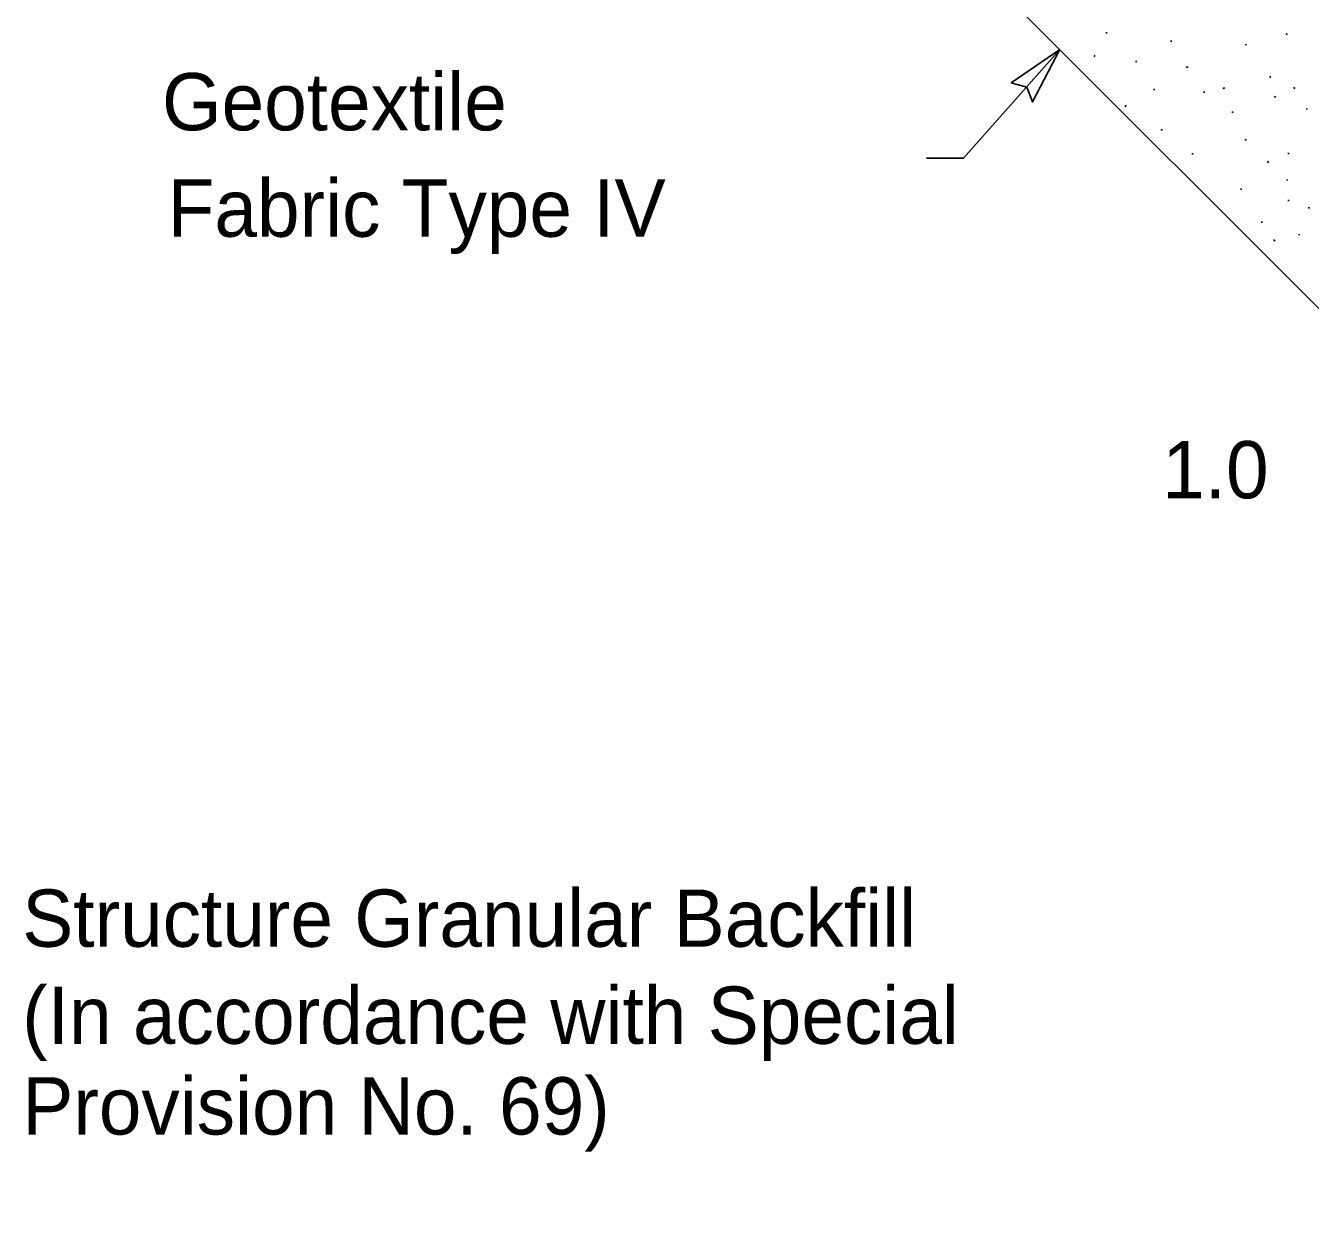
# Model space of a CAD drawing. Extents: x 999.2 to 1036.8, y 998.9 to 1022.8.
# Drawn here: x 1025.795 to 1028.935, y 1009.362 to 1012.296 of the extents above; entities that cross this region are included whole.
import ezdxf

# ---------------------------------------------------------------- set-up
doc = ezdxf.new("R2010")
doc.units = 0
for name, color, linetype in [('03-Dimensions', 7, 'Continuous'), ('Level 3', 7, 'Continuous'), ('Level 40', 7, 'Continuous'), ('Level 41', 7, 'Continuous')]:
    doc.layers.add(name, color=color, linetype=linetype)

# ---------------------------------------------------------------- blocks, each defined once
blk = doc.blocks.new('ARHEAD')
at = {"layer": 'Level 3'}
blk.add_lwpolyline([(0, 0), (-0.1333, 0.0333), (-0.1167, 0), (-0.1333, -0.0333)], close=True, dxfattribs=at)

msp = doc.modelspace()

# ---------------------------------------------------------------- linework, layer by layer
at = {"layer": '03-Dimensions'}
msp.add_lwpolyline([(1028.3226, 1012.238), (1028.0876, 1011.9727), (1027.9973, 1011.9727)], dxfattribs=at)
at = {"layer": 'Level 40'}
for p, q in [((1028.4368, 1012.2772), (1028.4368, 1012.2801)), ((1028.5951, 1012.2571), (1028.5951, 1012.2601)), ((1028.8789, 1012.2746), (1028.875, 1012.2766)), ((1028.4096, 1012.2211), (1028.4057, 1012.2231)), ((1028.7772, 1012.2484), (1028.7772, 1012.2513)), ((1028.5093, 1012.2075), (1028.5093, 1012.2104)), ((1028.6318, 1012.194), (1028.6362, 1012.1954)), ((1028.8349, 1012.17), (1028.8386, 1012.1723)), ((1028.5531, 1012.1391), (1028.5531, 1012.142)), ((1028.6759, 1012.1322), (1028.6759, 1012.1351)), ((1028.7215, 1012.1426), (1028.7259, 1012.1441)), ((1028.8979, 1012.1431), (1028.894, 1012.1451)), ((1028.482, 1012.0988), (1028.4856, 1012.1012)), ((1028.8508, 1012.1216), (1028.8469, 1012.1236)), ((1028.745, 1012.0837), (1028.745, 1012.0866)), ((1028.9263, 1012.0911), (1028.9263, 1012.0941)), ((1028.5737, 1012.0406), (1028.5698, 1012.0425)), ((1028.7791, 1012.0161), (1028.7751, 1012.0181)), ((1028.6473, 1011.9817), (1028.6473, 1011.9846)), ((1028.8817, 1011.9823), (1028.8817, 1011.9853)), ((1028.8296, 1011.9623), (1028.8333, 1011.9647)), ((1028.8786, 1011.9176), (1028.8786, 1011.9206)), ((1028.768, 1011.8956), (1028.7641, 1011.8976)), ((1028.8816, 1011.8676), (1028.8816, 1011.8706)), ((1028.934, 1011.8502), (1028.9301, 1011.8521)), ((1028.8167, 1011.8146), (1028.8167, 1011.8175)), ((1028.9081, 1011.784), (1028.9081, 1011.787)), ((1028.849, 1011.7707), (1028.8451, 1011.7726))]:
    msp.add_line(p, q, dxfattribs=at)
at = {"layer": 'Level 41'}
msp.add_line((1031.1986, 1009.362), (1027.4723, 1013.0883), dxfattribs=at)

# ---------------------------------------------------------------- block references
at = {"layer": '03-Dimensions', "xscale": 1.05, "yscale": -1.05, "rotation": 48.45036538649336}
msp.add_blockref('ARHEAD', (1028.3231, 1012.2378), dxfattribs=at)

# ---------------------------------------------------------------- texts
at = {"layer": '03-Dimensions'}
for s, p in [('Geotextile', (1026.1285, 1012.0405)), ('Fabric Type IV', (1026.1422, 1011.7804)), ('1.0', (1028.5729, 1011.1411)), ('Structure Granular Backfill', (1025.7869, 1010.0451)), ('(In accordance with Special', (1025.7869, 1009.8079)), ('Provision No. 69)', (1025.7869, 1009.5863))]:
    msp.add_text(s, height=0.14, dxfattribs=at).set_placement(p)

doc.saveas('drawing.dxf')
